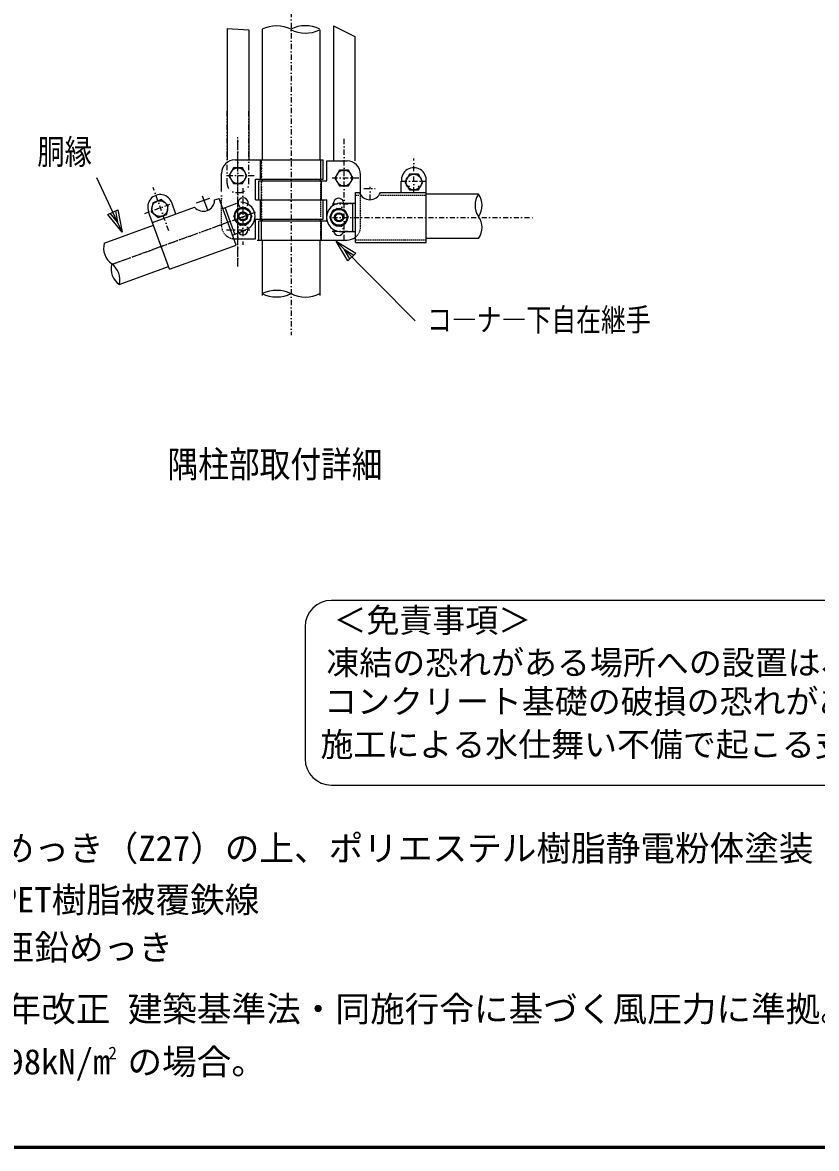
# Model space of a CAD drawing. Units: millimetres, scale not verified. Extents: x -4425 to 4425, y -3150 to 3150.
# Drawn here: x 1018 to 2522, y -2925 to -792 of the extents above; entities that cross this region are included whole.
import ezdxf
from ezdxf.enums import TextEntityAlignment as Align

# ---------------------------------------------------------------- set-up
doc = ezdxf.new("R2010")
doc.units = ezdxf.units.MM
doc.header["$LTSCALE"] = 20
for name, pattern in [('USER1', [1.01, 0.5, -0.25, 0.01, -0.25]), ('USER2', [0.1875, 0.125, -0.0625]), ('USER3', [0.26, 0.01, -0.25]), ('USER4', [1.27, 0.5, -0.25, 0.01, -0.25, 0.01, -0.25]), ('USER5', [0.216, 0.118, -0.039, 0.02, -0.039]), ('USER6', [1.125, 0.75, -0.125, 0.125, -0.125])]:
    doc.linetypes.add(name, pattern=pattern)
for name, color, linetype, lineweight in [('0-1_2', 7, 'Continuous', 25), ('0-2_1', 7, 'Continuous', 25), ('0-3_0', 7, 'Continuous', 25), ('0-4_CENTLN-LMEC0', 4, 'USER2', 25), ('0-E_WAKU', 7, 'Continuous', 25), ('1-0_D-TTL-TXT', 7, 'Continuous', 25)]:
    doc.layers.add(name, color=color, linetype=linetype, lineweight=lineweight)
doc.styles.add('ＭＳ ゴシック', font='')
doc.styles.get('ＭＳ ゴシック').set_extended_font_data('MS Gothic')

# ---------------------------------------------------------------- blocks, each defined once
blk = doc.blocks.new('C10')
at = {"layer": '0-2_1', "color": 4}
blk.add_line((115639.3, 39226), (114672.9, 41278.4), dxfattribs=at)
blk.add_lwpolyline([(115471.4, 40075.4), (115639.3, 39226), (115091.4, 39896.5)], close=True, dxfattribs=at)
blk.add_lwpolyline([(115376.4, 40030.7), (115460.3, 39605.9), (115186.4, 39941.2)], dxfattribs=at)
blk = doc.blocks.new('C12')
at = {"layer": '0-2_1', "color": 4}
blk.add_line((123744.2, 38877.2), (126733.6, 35861.3), dxfattribs=at)
blk.add_lwpolyline([(124186.4, 38132.7), (123744.2, 38877.2), (124484.7, 38428.4)], close=True, dxfattribs=at)
blk.add_lwpolyline([(124260.9, 38206.7), (124039.8, 38578.9), (124410.1, 38354.5)], dxfattribs=at)

msp = doc.modelspace()

# ---------------------------------------------------------------- linework, layer by layer
at = {"layer": '0-1_2', "color": 2}
for points in [[(1443.08, -1081.92), (1434.51, -1067.07), (1417.36, -1067.07), (1408.79, -1081.92), (1417.36, -1096.76), (1434.51, -1096.76)], [(1443.08, -1081.92), (1434.51, -1067.07), (1417.36, -1067.07), (1408.79, -1081.92), (1417.36, -1096.76), (1434.51, -1096.76)], [(1643.96, -1086.45), (1635.39, -1071.61), (1618.24, -1071.61), (1609.67, -1086.45), (1618.24, -1101.3), (1635.39, -1101.3)], [(1643.96, -1086.45), (1635.39, -1071.61), (1618.24, -1071.61), (1609.67, -1086.45), (1618.24, -1101.3), (1635.39, -1101.3)], [(1776.39, -1093.88), (1767.82, -1079.03), (1750.68, -1079.03), (1742.11, -1093.88), (1750.68, -1108.72), (1767.82, -1108.72)], [(1776.39, -1093.88), (1767.82, -1079.03), (1750.68, -1079.03), (1742.11, -1093.88), (1750.68, -1108.72), (1767.82, -1108.72)], [(1294.14, -1138.2), (1281, -1127.18), (1264.9, -1133.04), (1261.92, -1149.93), (1275.05, -1160.95), (1291.16, -1155.08)], [(1294.14, -1138.2), (1281, -1127.18), (1264.9, -1133.04), (1261.92, -1149.93), (1275.05, -1160.95), (1291.16, -1155.08)]]:
    msp.add_lwpolyline(points, close=True, dxfattribs=at)
at = {"layer": '0-1_2'}
for points in [[(1452.44, -1158.8), (1443.87, -1173.65), (1426.73, -1173.65), (1418.16, -1158.8), (1426.73, -1143.96), (1443.87, -1143.96)], [(1452.44, -1158.8), (1443.87, -1173.65), (1426.73, -1173.65), (1418.16, -1158.8), (1426.73, -1143.96), (1443.87, -1143.96)], [(1634.59, -1160.73), (1626.01, -1175.58), (1608.87, -1175.58), (1600.3, -1160.73), (1608.87, -1145.89), (1626.01, -1145.89)], [(1634.59, -1160.73), (1626.01, -1175.58), (1608.87, -1175.58), (1600.3, -1160.73), (1608.87, -1145.89), (1626.01, -1145.89)]]:
    msp.add_lwpolyline(points, close=True, dxfattribs=at)
at = {"layer": '0-1_2', "color": 2}
for centre in [(1425.93, -1081.92), (1425.93, -1081.92), (1626.82, -1086.45), (1626.82, -1086.45), (1759.25, -1093.88), (1759.25, -1093.88), (1278.03, -1144.06), (1278.03, -1144.06)]:
    msp.add_circle(centre, 14.85, dxfattribs=at)
at = {"layer": '0-1_2'}
for centre, radius in [((1435.3, -1158.8), 14.85), ((1435.3, -1158.8), 14.85), ((1435.3, -1158.8), 6.86), ((1435.3, -1158.8), 6.86), ((1617.44, -1160.73), 14.85), ((1617.44, -1160.73), 14.85), ((1617.44, -1160.73), 6.86), ((1617.44, -1160.73), 6.86)]:
    msp.add_circle(centre, radius, dxfattribs=at)
at = {"layer": '0-1_2', "color": 4}
for centre in [(1435.3, -1158.8), (1435.3, -1158.8), (1617.44, -1160.73), (1617.44, -1160.73)]:
    msp.add_circle(centre, 8.57, dxfattribs=at)
at = {"layer": '0-2_1', "color": 4, "linetype": 'USER1'}
for p, q in [((1526.61, 56.49), (1526.61, -1384.28)), ((1425.81, -1253.67), (1425.81, -1008.85)), ((1627.23, -1203.83), (1627.23, -1008.85)), ((1759.02, -1113.83), (1759.02, -1049.5)), ((1759.02, -1113.83), (1759.02, -1049.5)), ((1406.64, -1081.72), (1459.11, -1081.72)), ((1406.64, -1081.72), (1459.11, -1081.72)), ((1604.75, -1085.97), (1658.31, -1085.97)), ((1604.75, -1085.97), (1658.31, -1085.97)), ((1295.03, -1186.13), (1265.29, -1104.43)), ((1295.03, -1186.13), (1265.29, -1104.43)), ((1435.18, -1105.74), (1435.18, -1212.88)), ((1435.18, -1105.74), (1435.18, -1212.88)), ((1664.37, -1106.04), (1685.79, -1106.04)), ((1664.37, -1106.04), (1685.79, -1106.04)), ((1676.52, -1127.46), (1676.52, -1103.12)), ((1676.52, -1127.46), (1676.52, -1103.12)), ((1735.64, -1092.4), (1782.6, -1092.4)), ((1735.64, -1092.4), (1782.6, -1092.4)), ((1187.88, -1249.61), (1459.43, -1150.78)), ((1249.36, -1153.21), (1305.33, -1132.84)), ((1249.36, -1153.21), (1305.33, -1132.84)), ((1604.75, -1135.26), (1643.73, -1135.26)), ((1604.75, -1135.26), (1643.73, -1135.26)), ((1604.84, -1161), (1985.41, -1161)), ((1404.59, -1184.55), (1448.38, -1184.55)), ((1404.59, -1184.55), (1448.38, -1184.55)), ((1604.75, -1186.69), (1643.73, -1186.69)), ((1604.75, -1186.69), (1643.73, -1186.69))]:
    msp.add_line(p, q, dxfattribs=at)
at = {"layer": '0-2_1'}
for p, q in [((1405.66, -802.65), (1405.66, -1051.72)), ((1405.66, -802.65), (1446.38, -805.36)), ((1405.66, -802.65), (1405.66, -1051.72)), ((1405.66, -802.65), (1446.38, -805.36)), ((1446.38, -805.36), (1446.38, -1051.72)), ((1446.38, -805.36), (1446.38, -1051.72)), ((1472.18, -804.28), (1472.18, -1051.72)), ((1472.18, -804.28), (1472.18, -1051.72)), ((1581.04, -805.38), (1581.04, -1051.72)), ((1581.04, -805.38), (1581.04, -1051.72)), ((1606.88, -797.97), (1606.88, -1053.86)), ((1606.88, -797.97), (1647.59, -818.33)), ((1606.88, -797.97), (1606.88, -1053.86)), ((1606.88, -797.97), (1647.59, -818.33)), ((1647.59, -818.33), (1647.59, -1053.86)), ((1647.59, -818.33), (1647.59, -1053.86)), ((1420.54, -1051.72), (1587.68, -1051.72)), ((1420.54, -1051.72), (1587.68, -1051.72)), ((1468.75, -1088.15), (1468.75, -1051.72)), ((1468.75, -1088.15), (1468.75, -1051.72)), ((1587.68, -1088.15), (1587.68, -1051.72)), ((1587.68, -1088.15), (1587.68, -1051.72)), ((1594.11, -1053.86), (1632.68, -1053.86)), ((1594.11, -1091.36), (1594.11, -1053.86)), ((1594.11, -1053.86), (1632.68, -1053.86)), ((1594.11, -1091.36), (1594.11, -1053.86)), ((1394.73, -1111.69), (1394.73, -1077.4)), ((1394.73, -1111.69), (1394.73, -1077.4)), ((1658.31, -1118.33), (1658.31, -1079.55)), ((1658.31, -1118.33), (1658.31, -1079.55)), ((1459.11, -1127.79), (1459.11, -1088.15)), ((1459.11, -1088.15), (1587.68, -1088.15)), ((1459.11, -1127.79), (1459.11, -1088.15)), ((1459.11, -1088.15), (1587.68, -1088.15)), ((1465.54, -1127.79), (1465.54, -1091.36)), ((1465.54, -1091.36), (1594.11, -1091.36)), ((1465.54, -1127.79), (1465.54, -1091.36)), ((1465.54, -1091.36), (1594.11, -1091.36)), ((1472.18, -1088.15), (1472.18, -1091.36)), ((1472.18, -1088.15), (1472.18, -1091.36)), ((1581.04, -1088.15), (1581.04, -1091.36)), ((1581.04, -1088.15), (1581.04, -1091.36)), ((1584.47, -1127.79), (1584.47, -1091.36)), ((1584.47, -1127.79), (1584.47, -1091.36)), ((1735.45, -1113.83), (1735.45, -1092.4)), ((1735.45, -1113.83), (1735.45, -1092.4)), ((1782.59, -1208.12), (1782.59, -1092.4)), ((1782.59, -1208.12), (1782.59, -1092.4)), ((1347.71, -1133.38), (1372.71, -1124.28)), ((1347.71, -1133.38), (1372.71, -1124.28)), ((1368.74, -1147.43), (1358.99, -1120.64)), ((1368.74, -1147.43), (1358.99, -1120.64)), ((1381.75, -1127.83), (1390.14, -1124.78)), ((1381.75, -1127.83), (1390.14, -1124.78)), ((1422.38, -1213.38), (1390.14, -1124.78)), ((1422.38, -1213.38), (1390.14, -1124.78)), ((1422.81, -1113.83), (1429.23, -1113.83)), ((1422.81, -1113.83), (1429.23, -1113.83)), ((1459.11, -1127.79), (1587.68, -1127.79)), ((1459.11, -1127.79), (1594.11, -1127.79)), ((1459.11, -1127.79), (1587.68, -1127.79)), ((1459.11, -1127.79), (1594.11, -1127.79)), ((1468.75, -1164.22), (1468.75, -1127.79)), ((1468.75, -1164.22), (1468.75, -1127.79)), ((1587.68, -1164.22), (1587.68, -1127.79)), ((1587.68, -1164.22), (1587.68, -1127.79)), ((1594.11, -1167.43), (1594.11, -1127.79)), ((1594.11, -1167.43), (1594.11, -1127.79)), ((1648.66, -1208.12), (1648.66, -1113.83)), ((1648.66, -1113.83), (1655.9, -1113.83)), ((1648.66, -1208.12), (1648.66, -1113.83)), ((1648.66, -1113.83), (1655.9, -1113.83)), ((1695.83, -1113.83), (1782.59, -1113.83)), ((1695.83, -1113.83), (1782.59, -1113.83)), ((1881.85, -1117.08), (1782.56, -1117.08)), ((1881.85, -1117.08), (1782.56, -1117.08)), ((1296.43, -1259.19), (1256.86, -1150.45)), ((1296.43, -1259.19), (1256.86, -1150.45)), ((1264.28, -1170.58), (1343.97, -1141.58)), ((1264.28, -1170.58), (1343.97, -1141.58)), ((1308.58, -1154.46), (1301.25, -1134.32)), ((1308.58, -1154.46), (1301.25, -1134.32)), ((1397.1, -1143.91), (1424.09, -1134.09)), ((1397.1, -1143.91), (1424.09, -1134.09)), ((1420.05, -1192.56), (1401.73, -1142.22)), ((1420.05, -1192.56), (1401.73, -1142.22)), ((1621.88, -1134.19), (1648.66, -1134.19)), ((1621.88, -1134.19), (1648.66, -1134.19)), ((1643.73, -1187.76), (1643.73, -1134.19)), ((1643.73, -1187.76), (1643.73, -1134.19)), ((1459.11, -1201.72), (1459.11, -1164.22)), ((1459.11, -1164.22), (1587.68, -1164.22)), ((1459.11, -1201.72), (1459.11, -1164.22)), ((1459.11, -1164.22), (1587.68, -1164.22)), ((1465.45, -1182.4), (1465.45, -1167.4)), ((1465.45, -1182.4), (1465.45, -1167.4)), ((1465.54, -1167.43), (1594.11, -1167.43)), ((1465.54, -1167.43), (1594.11, -1167.43)), ((1472.18, -1164.22), (1472.18, -1167.43)), ((1472.18, -1164.22), (1472.18, -1167.43)), ((1581.04, -1164.22), (1581.04, -1167.43)), ((1581.04, -1164.22), (1581.04, -1167.43)), ((1584.47, -1203.86), (1584.47, -1167.43)), ((1584.47, -1203.86), (1584.47, -1167.43)), ((1172.74, -1209.61), (1266.03, -1175.65)), ((1172.74, -1209.61), (1266.03, -1175.65)), ((1415.42, -1194.25), (1440.59, -1185.09)), ((1415.42, -1194.25), (1440.59, -1185.09)), ((1465.54, -1203.86), (1465.54, -1182.43)), ((1465.54, -1203.86), (1465.54, -1182.43)), ((1621.88, -1187.76), (1648.66, -1187.76)), ((1621.88, -1187.76), (1648.66, -1187.76)), ((1296.53, -1259.18), (1422.38, -1213.38)), ((1296.53, -1259.18), (1422.38, -1213.38)), ((1420.54, -1201.72), (1459.11, -1201.72)), ((1420.54, -1201.72), (1459.11, -1201.72)), ((1462.11, -1203.86), (1632.68, -1203.86)), ((1462.11, -1203.86), (1632.68, -1203.86)), ((1472.18, -1203.86), (1472.18, -1308.86)), ((1472.18, -1203.86), (1472.18, -1308.86)), ((1581.04, -1203.86), (1581.04, -1308.86)), ((1581.04, -1203.86), (1581.04, -1308.86)), ((1648.66, -1208.12), (1782.59, -1208.12)), ((1648.66, -1208.12), (1782.59, -1208.12)), ((1881.89, -1200.65), (1782.56, -1200.65)), ((1881.89, -1200.65), (1782.56, -1200.65)), ((1201.28, -1288.16), (1294.62, -1254.19)), ((1201.28, -1288.16), (1294.62, -1254.19))]:
    msp.add_line(p, q, dxfattribs=at)
at = {"layer": '0-2_1', "color": 4, "linetype": 'USER4'}
for p, q in [((1405.66, -1096.69), (1405.66, -950.35)), ((1446.38, -1096.69), (1446.38, -950.93))]:
    msp.add_line(p, q, dxfattribs=at)
at = {"layer": '0-2_1', "color": 4, "linetype": 'USER6'}
for p, q in [((1425.81, -1253.67), (1425.81, -1008.85)), ((1187.88, -1249.61), (1459.43, -1150.78))]:
    msp.add_line(p, q, dxfattribs=at)
at = {"layer": '0-2_1', "color": 4, "linetype": 'USER3'}
for p, q in [((1470.47, -1093.5), (1470.47, -1051.72)), ((1470.47, -1159.93), (1470.47, -1095.65)), ((1394.73, -1125.01), (1394.73, -1111.69)), ((1394.73, -1125.01), (1394.73, -1111.69)), ((1582.75, -1203.86), (1582.75, -1162.08))]:
    msp.add_line(p, q, dxfattribs=at)
at = {"layer": '0-2_1', "color": 4, "linetype": 'USER5'}
for p, q in [((1582.75, -1093.5), (1582.75, -1051.72)), ((1470.47, -1203.86), (1470.47, -1162.08))]:
    msp.add_line(p, q, dxfattribs=at)
at = {"layer": '0-2_1', "color": 4, "linetype": 'USER2'}
for p, q in [((1695.83, -1118.76), (1782.59, -1118.76)), ((1648.66, -1203.19), (1782.59, -1203.19))]:
    msp.add_line(p, q, dxfattribs=at)
at = {"layer": '0-2_1'}
for centre, radius, start, end in [((1499.27, -861.09), 62.93, 64.0173, 115.98019), ((1499.27, -861.09), 62.93, 64.0173, 115.98019), ((1553.89, -858.15), 60.39, 63.44981, 117.25411), ((1553.89, -858.15), 60.39, 63.44981, 117.25411), ((1553.89, -751.44), 60.39, 242.7458, 296.55011), ((1553.89, -751.44), 60.39, 242.7458, 296.55011), ((1420.45, -1077.4), 25.71, 90, 180), ((1420.45, -1077.4), 25.71, 90, 180), ((1632.59, -1079.55), 25.71, 0, 90), ((1632.59, -1079.55), 25.71, 0, 90), ((1759.12, -1090.34), 23.57, 354.96887, 185.03107), ((1759.12, -1090.34), 23.57, 354.96887, 185.03107), ((1751.15, -1084.14), 2.14, 90, 180), ((1751.15, -1084.14), 2.14, 90, 180), ((1767.22, -1084.14), 2.14, 0, 90), ((1767.22, -1084.14), 2.14, 0, 90), ((1751.15, -1100.21), 2.14, 180, 270), ((1751.15, -1100.21), 2.14, 180, 270), ((1767.22, -1100.21), 2.14, 270, 0), ((1767.22, -1100.21), 2.14, 270, 0), ((1278.72, -1141.21), 23.57, 17.00085, 203.00014), ((1278.72, -1141.21), 23.57, 17.00085, 203.00014), ((1360.32, -1127.72), 21.43, 220.28522, 359.71512), ((1360.32, -1127.72), 21.43, 220.28522, 359.71512), ((1435.87, -1133.24), 9.64, 7.13244, 172.86487), ((1435.87, -1133.24), 9.64, 7.13244, 172.86487), ((1616.6, -1134.32), 9.64, 354.39206, 185.60834), ((1616.6, -1134.32), 9.64, 354.39206, 185.60834), ((1675.87, -1106.04), 21.43, 201.31079, 338.68909), ((1675.87, -1106.04), 21.43, 201.31079, 338.68909), ((1911.86, -1138.07), 36.84, 145.2556, 214.36623), ((1911.86, -1138.07), 36.84, 145.2556, 214.36623), ((1851.58, -1138.07), 36.84, 325.63354, 34.74417), ((1851.58, -1138.07), 36.84, 325.63354, 34.74417), ((1435.3, -1158.8), 16.61, 123.37524, 176.62463), ((1435.3, -1158.8), 16.61, 123.37524, 176.62463), ((1435.3, -1158.8), 16.61, 63.37527, 116.62436), ((1435.3, -1158.8), 16.61, 63.37527, 116.62436), ((1431.63, -1158.8), 26.79, 289.91351, 90.35251), ((1431.63, -1158.8), 26.79, 289.91351, 90.35251), ((1435.3, -1158.8), 16.61, 3.37536, 56.62463), ((1435.3, -1158.8), 16.61, 3.37536, 56.62463), ((1620.68, -1160.7), 26.79, 87.43715, 272.56274), ((1620.68, -1160.7), 26.79, 87.43715, 272.56274), ((1617.44, -1160.73), 16.61, 123.37524, 176.62463), ((1617.44, -1160.73), 16.61, 123.37524, 176.62463), ((1617.44, -1160.73), 16.61, 63.37527, 116.62436), ((1617.44, -1160.73), 16.61, 63.37527, 116.62436), ((1617.44, -1160.73), 16.61, 3.37536, 56.62463), ((1617.44, -1160.73), 16.61, 3.37536, 56.62463), ((1435.3, -1158.8), 16.61, 183.37537, 236.62451), ((1435.3, -1158.8), 16.61, 183.37537, 236.62451), ((1435.3, -1158.8), 16.61, 303.37524, 356.62436), ((1435.3, -1158.8), 16.61, 303.37524, 356.62436), ((1617.44, -1160.73), 16.61, 183.37537, 236.62451), ((1617.44, -1160.73), 16.61, 183.37537, 236.62451), ((1617.44, -1160.73), 16.61, 303.37524, 356.62436), ((1617.44, -1160.73), 16.61, 303.37524, 356.62436), ((1853.33, -1179.88), 35.14, 323.75809, 36.24469), ((1853.33, -1179.88), 35.14, 323.75809, 36.24469), ((1435.31, -1184.09), 9.64, 182.71822, 357.28098), ((1435.31, -1184.09), 9.64, 182.71822, 357.28098), ((1435.3, -1158.8), 16.61, 243.37563, 296.62469), ((1435.3, -1158.8), 16.61, 243.37563, 296.62469), ((1431.54, -1158.77), 26.79, 269.64725, 289.91357), ((1431.54, -1158.77), 26.79, 269.64725, 289.91357), ((1616.6, -1185.37), 9.64, 187.87315, 352.12732), ((1616.6, -1185.37), 9.64, 187.87315, 352.12732), ((1617.44, -1160.73), 16.61, 243.37563, 296.62469), ((1617.44, -1160.73), 16.61, 243.37563, 296.62469), ((1208.36, -1218.99), 36.84, 165.25581, 234.36693), ((1208.36, -1218.99), 36.84, 165.25581, 234.36693), ((1632.59, -1178.12), 25.71, 269.99976, 308.6821), ((1632.59, -1178.12), 25.71, 269.99976, 308.6821), ((1221.01, -1258.87), 35.14, 163.75499, 236.2424), ((1221.01, -1258.87), 35.14, 163.75499, 236.2424), ((1164.66, -1279.23), 37.7, 345.95752, 53.60352), ((1164.66, -1279.23), 37.7, 345.95752, 53.60352), ((1498.95, -1360.64), 61.54, 63.27, 115.83704), ((1498.95, -1360.64), 61.54, 63.27, 115.83704), ((1499.27, -1248.67), 62.93, 244.01971, 295.9826), ((1499.27, -1248.67), 62.93, 244.01971, 295.9826), ((1553.78, -1254.37), 57.66, 241.91358, 298.0845), ((1553.78, -1254.37), 57.66, 241.91358, 298.0845)]:
    msp.add_arc(centre, radius, start, end, dxfattribs=at)
at = {"layer": '0-2_1', "color": 4, "linetype": 'USER4'}
for centre, radius, start, end in [((1422.81, -1096.69), 17.14, 180, 270), ((1422.81, -1096.69), 17.14, 180, 270), ((1429.23, -1096.69), 17.14, 270, 0), ((1429.23, -1096.69), 17.14, 270, 0), ((1435.87, -1133.24), 9.64, 172.86487, 7.13242), ((1435.87, -1133.24), 9.64, 172.86487, 7.13242)]:
    msp.add_arc(centre, radius, start, end, dxfattribs=at)
at = {"layer": '0-2_1', "color": 4, "linetype": 'USER3'}
for centre, start, end in [((1616.6, -1134.32), 185.60794, 354.39166), ((1616.6, -1134.32), 185.60794, 354.39166), ((1435.31, -1184.09), 357.28043, 182.71765), ((1435.31, -1184.09), 357.28043, 182.71765), ((1616.6, -1185.37), 352.12686, 187.87268), ((1616.6, -1185.37), 352.12686, 187.87268)]:
    msp.add_arc(centre, 9.64, start, end, dxfattribs=at)
at = {"layer": '0-4_CENTLN-LMEC0'}
for p, q in [((1470.47, -1093.5), (1470.47, -1051.72)), ((1582.75, -1093.5), (1582.75, -1051.72)), ((1470.47, -1159.93), (1470.47, -1095.65)), ((1582.75, -1159.93), (1582.75, -1095.65)), ((1582.75, -1159.93), (1582.75, -1095.65)), ((1394.73, -1175.97), (1394.73, -1125.01)), ((1394.73, -1175.97), (1394.73, -1125.01)), ((1648.66, -1118.76), (1655.9, -1118.76)), ((1648.66, -1118.76), (1655.9, -1118.76)), ((1658.31, -1178.12), (1658.31, -1118.33)), ((1658.31, -1178.12), (1658.31, -1118.33)), ((1470.47, -1203.86), (1470.47, -1162.08)), ((1582.75, -1203.86), (1582.75, -1162.08))]:
    msp.add_line(p, q, dxfattribs=at)
for centre, start, end in [((1420.45, -1175.97), 180, 269.9997), ((1420.45, -1175.97), 180, 269.9997), ((1632.59, -1178.12), 308.68219, 0), ((1632.59, -1178.12), 308.68219, 0)]:
    msp.add_arc(centre, 25.71, start, end, dxfattribs=at)
at = {"layer": '0-E_WAKU'}
msp.add_lwpolyline([(-4050, 2925), (4200, 2925), (4200, -2925), (-4050, -2925)], close=True, dxfattribs=at)
for points in [[(4198, 2923), (4198, -2923), (-4048, -2923)], [(4196, 2921), (4196, -2921), (-4046, -2921)]]:
    msp.add_lwpolyline(points, dxfattribs=at)
at = {"layer": '1-0_D-TTL-TXT', "color": 2}
for p, q in [((4048.81, -1886.48), (1603.26, -1886.48)), ((1553.26, -1936.48), (1553.26, -2186.48)), ((1603.26, -2236.48), (4048.81, -2236.48))]:
    msp.add_line(p, q, dxfattribs=at)
for centre, start, end in [((1603.26, -1936.48), 90, 180), ((1603.26, -2186.48), 180, 270)]:
    msp.add_arc(centre, 50, start, end, dxfattribs=at)

# ---------------------------------------------------------------- block references
at = {"layer": '0-3_0', "xscale": 0.05, "yscale": 0.05}
for name in ['C10', 'C12']:
    msp.add_blockref(name, (-4575, -3150), dxfattribs=at)

# ---------------------------------------------------------------- texts
at = {"layer": '0-2_1', "color": 4, "style": 'ＭＳ ゴシック'}
for s, height, width, p in [('胴縁', 47.36, 0.8, (1046.08, -1074.35)), ('コ―ナ―下自在継手', 43.16, 0.8, (1784.24, -1389.26)), ('隅柱部取付詳細', 50.15, 0.85, (1292.64, -1668.67))]:
    msp.add_text(s, height=height, dxfattribs=dict(at, width=width)).set_placement(p, align=Align.BOTTOM_LEFT)
at = {"layer": '1-0_D-TTL-TXT', "style": 'ＭＳ ゴシック'}
for s, height, p in [('＜免責事項＞ \u3000\u3000', 45.75, (1606.97, -1960.66)), ('凍結の恐れがある場所への設置は、内部に溜まった雨水等の凍結融解により支柱の破損や', 45.75, (1593.45, -2041.15)), ('コンクリート基礎の破損の恐れがありますので施工時、水仕舞いを行ってください。', 45.75, (1589.33, -2114.58)), ('施工による水仕舞い不備で起こる支柱・基礎の破損について当社は責任を負いかねます。 ', 45.75, (1582.34, -2196.07)), ('柱・胴縁：亜鉛めっき（Z27）の上、ポリエステル樹脂静電粉体塗装', 48.09, (515.76, -2394.68)), ('菱形金網：再生PET樹脂被覆鉄線', 48.09, (515.76, -2492.27)), ('ＢＮ類\u3000：溶融亜鉛めっき', 48.09, (515.76, -2582.36)), ('（設計条件）風荷重：昭和57年改正 建築基準法・同施行令に基づく風圧力に準拠。', 48.09, (135, -2699.11)), ('（基礎条件）長期許容地耐力98kN/m の場合。', 48.09, (135, -2799.11)), ('2', 24.05, (1180.47, -2763.3))]:
    msp.add_text(s, height=height, dxfattribs=at).set_placement(p, align=Align.BOTTOM_LEFT)

doc.saveas('drawing.dxf')
